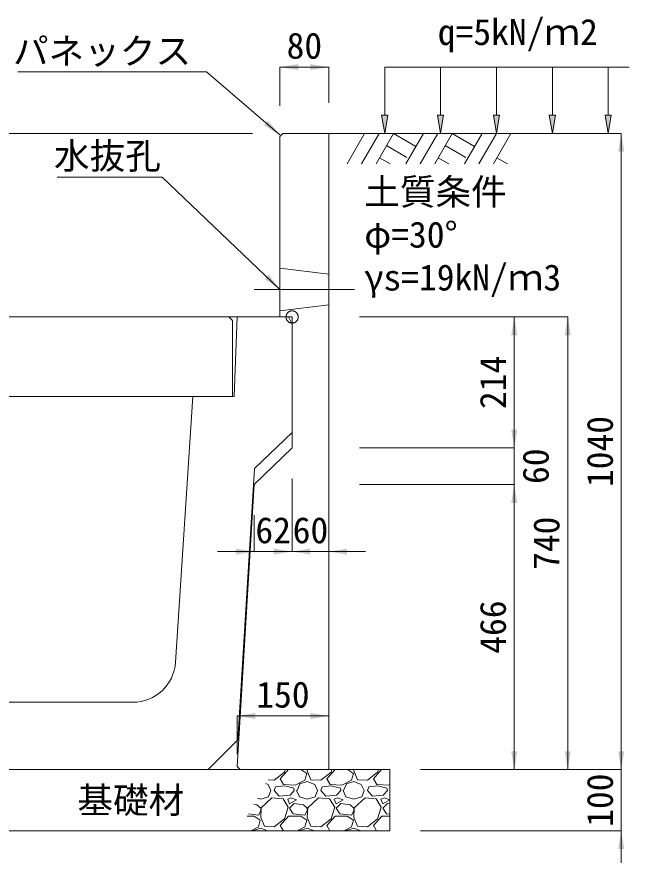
# Model space of a CAD drawing. Units: millimetres at full size, sheet at 1:40. Extents: x 206103 to 244503, y 883348 to 903496.
# Drawn here: x 229200 to 230202, y 884208 to 885579 of the extents above; entities that cross this region are included whole.
import ezdxf
from ezdxf.enums import TextEntityAlignment as Align

# ---------------------------------------------------------------- set-up
doc = ezdxf.new("R2010")
doc.units = ezdxf.units.MM
doc.header["$LTSCALE"] = 40
doc.header["$PDMODE"] = 32
doc.header["$PDSIZE"] = 20
doc.linetypes.add('DASHED', pattern=[7.5, 6, -1.5])
doc.linetypes.add('USER1', pattern=[28.575, 19.05, -3.175, 3.175, -3.175])
for name, color, linetype, lineweight in [('0_2', 7, 'Continuous', 20), ('パネックスKUR', 2, 'Continuous', 20), ('基礎材', 7, 'Continuous', 15), ('寸法線', 7, 'Continuous', 13), ('引出線', 4, 'Continuous', 13), ('本体', 2, 'Continuous', 13), ('補助線', 8, 'USER1', 13), ('ﾊｯﾁﾝｸﾞ', 7, 'Continuous', 5)]:
    doc.layers.add(name, color=color, linetype=linetype, lineweight=lineweight)
doc.layers.add('文字', color=7, linetype='Continuous')
doc.styles.add('ＭＳ ゴシック', font='')
doc.styles.get('ＭＳ ゴシック').set_extended_font_data('MS Gothic')

# ---------------------------------------------------------------- blocks, each defined once
blk = doc.blocks.new('filled_arrow')
at = {"color": 0, "linetype": 'Continuous', "lineweight": -2}
blk.add_solid([(7.5, 1.25), (0, 0), (7.5, -1.25)], dxfattribs=at)

msp = doc.modelspace()

# ---------------------------------------------------------------- hatches: boundary and pattern name
at = {"layer": '寸法線'}
for points in [[(229806.62, 885418.33), (229801.62, 885388.33), (229796.62, 885418.33)], [(229898.03, 885418.33), (229893.03, 885388.33), (229888.03, 885418.33)], [(229989.44, 885418.33), (229984.44, 885388.33), (229979.44, 885418.33)], [(230080.86, 885418.33), (230075.86, 885388.33), (230070.86, 885418.33)], [(230172.27, 885418.33), (230167.27, 885388.33), (230162.27, 885418.33)]]:
    msp.add_hatch(color=256, dxfattribs=at).paths.add_polyline_path(points)

# ---------------------------------------------------------------- linework, layer by layer
at = {"layer": '0_2'}
msp.add_line((229710.21, 885388.33), (230110.21, 885388.33), dxfattribs=at)
at = {"layer": 'パネックスKUR'}
for p, q in [((229630.21, 885383.33), (229635.21, 885388.33)), ((229630.21, 885383.33), (229630.21, 885088.33)), ((229710.21, 885388.33), (229635.21, 885388.33)), ((229710.21, 885388.33), (229710.21, 884348.33)), ((229650.21, 885088.33), (229630.21, 885088.33)), ((229650.21, 885088.33), (229650.21, 884874.33)), ((229650.21, 884874.33), (229588.21, 884814.33)), ((229588.21, 884814.33), (229560.51, 884353.32)), ((229565.21, 884348.33), (229560.51, 884353.32)), ((229710.21, 884348.33), (229565.21, 884348.33))]:
    msp.add_line(p, q, dxfattribs=at)
at = {"layer": 'パネックスKUR', "linetype": 'DASHED', "lineweight": 9}
for p, q in [((229630.21, 885168.33), (229710.21, 885158.33)), ((229630.21, 885098.33), (229710.21, 885108.33))]:
    msp.add_line(p, q, dxfattribs=at)
at = {"layer": '基礎材'}
for p, q in [((228962.71, 884348.33), (229810.09, 884348.33)), ((229810.09, 884348.33), (229810.09, 884248.33)), ((228962.71, 884248.33), (229810.09, 884248.33))]:
    msp.add_line(p, q, dxfattribs=at)
at = {"layer": '寸法線'}
for p, q in [((229630.21, 885496.88), (229710.21, 885496.88)), ((229630.21, 885433.33), (229630.21, 885496.88)), ((229710.21, 885438.33), (229710.21, 885496.88)), ((229585.21, 885388.33), (229015.21, 885388.33)), ((229760.21, 885388.33), (230188.55, 885388.33)), ((230188.55, 884348.33), (230188.55, 885388.33)), ((229580.21, 885088.33), (229015.21, 885088.33)), ((229760.21, 885088.33), (230101.05, 885088.33)), ((229760.21, 885088.33), (230013.55, 885088.33)), ((230013.55, 885088.33), (230013.55, 884874.33)), ((230101.05, 885088.33), (230101.05, 884348.33)), ((230013.55, 884934.33), (230013.55, 884754.33)), ((229760.21, 884874.33), (230013.55, 884874.33)), ((229760.21, 884874.33), (230013.55, 884874.33)), ((229650.21, 884824.33), (229650.21, 884704.74)), ((229650.21, 884824.33), (229650.21, 884704.74)), ((229710.21, 884824.33), (229710.21, 884704.74)), ((229760.21, 884814.33), (230013.55, 884814.33)), ((229760.21, 884814.33), (230013.55, 884814.33)), ((230013.55, 884814.33), (230013.55, 884348.33)), ((229588.21, 884764.33), (229588.21, 884704.74)), ((229710.21, 884704.74), (229528.21, 884704.74)), ((229590.21, 884704.74), (229770.21, 884704.74)), ((229560.21, 884436.03), (229710.21, 884436.03)), ((229560.21, 884373.33), (229560.21, 884436.03)), ((229710.21, 884373.33), (229710.21, 884436.03)), ((230188.55, 884188.33), (230188.55, 884408.33)), ((229860.09, 884348.33), (230188.55, 884348.33)), ((229860.09, 884348.33), (230101.05, 884348.33)), ((229860.09, 884348.33), (230013.55, 884348.33)), ((229860.09, 884348.33), (230188.55, 884348.33)), ((229860.09, 884248.33), (230188.55, 884248.33))]:
    msp.add_line(p, q, dxfattribs=at)
at = {"layer": '寸法線', "lineweight": 9}
for p, q in [((230201.62, 885496.88), (229801.62, 885496.88)), ((229801.62, 885418.33), (229801.62, 885496.88)), ((229893.03, 885418.33), (229893.03, 885496.88)), ((229984.44, 885418.33), (229984.44, 885496.88)), ((230075.86, 885418.33), (230075.86, 885496.88)), ((230167.27, 885418.33), (230167.27, 885496.88))]:
    msp.add_line(p, q, dxfattribs=at)
for points in [[(229806.62, 885418.33), (229801.62, 885388.33), (229796.62, 885418.33)], [(229898.03, 885418.33), (229893.03, 885388.33), (229888.03, 885418.33)], [(229989.44, 885418.33), (229984.44, 885388.33), (229979.44, 885418.33)], [(230080.86, 885418.33), (230075.86, 885388.33), (230070.86, 885418.33)], [(230172.27, 885418.33), (230167.27, 885388.33), (230162.27, 885418.33)]]:
    msp.add_lwpolyline(points, close=True, dxfattribs=at)
at = {"layer": '引出線'}
for points in [[(229630.21, 885385.83), (229510, 885489.29), (229201.75, 885489.29)], [(229630.21, 885133.33), (229437.75, 885316.78), (229266, 885316.78)]]:
    msp.add_lwpolyline(points, dxfattribs=at)
at = {"layer": '本体'}
for p, q in [((229560.21, 885088.33), (229555.21, 884958.33)), ((229560.21, 885088.33), (229644.21, 885088.33)), ((229650.21, 885076.33), (229644.21, 885088.33)), ((229650.21, 885076.33), (229650.21, 884899.33)), ((229487.71, 884958.33), (229459.46, 884523.79)), ((229487.71, 884958.33), (229555.21, 884958.33)), ((229650.21, 884899.33), (229588.71, 884840.33)), ((229588.71, 884840.33), (229561.44, 884397.06)), ((229185.8, 884458.33), (229389.61, 884458.33)), ((229512.71, 884348.33), (229561.44, 884397.06)), ((229062.71, 884348.33), (229512.71, 884348.33))]:
    msp.add_line(p, q, dxfattribs=at)
at = {"layer": '本体', "lineweight": 20}
msp.add_lwpolyline([(229022.71, 884958.33), (229022.71, 885082.33), (229028.71, 885088.33), (229546.71, 885088.33), (229552.71, 885082.33), (229552.71, 884958.33)], close=True, dxfattribs=at)
at = {"layer": '本体'}
msp.add_arc((229389.61, 884528.33), 70, 270, 356.28101, dxfattribs=at)
at = {"layer": '補助線'}
msp.add_line((229588.35, 885133.33), (229752.06, 885133.33), dxfattribs=at)
msp.add_point((229650.21, 885088.33), dxfattribs=at)
at = {"layer": 'ﾊｯﾁﾝｸﾞ', "lineweight": 9}
for p, q in [((229768.85, 885388.32), (229740.21, 885338.7)), ((229792.48, 885388.32), (229763.83, 885338.7)), ((229816.1, 885388.32), (229787.45, 885338.7)), ((229816.1, 885388.32), (229852.67, 885367.21)), ((229864.86, 885388.32), (229836.21, 885338.7)), ((229888.48, 885388.32), (229859.83, 885338.7)), ((229912.1, 885388.32), (229883.45, 885338.7)), ((229912.1, 885388.32), (229948.67, 885367.21)), ((229960.85, 885388.32), (229932.2, 885338.7)), ((229984.48, 885388.32), (229955.83, 885338.7)), ((230008.1, 885388.32), (229979.45, 885338.7)), ((229804.68, 885368.54), (229838.09, 885349.25)), ((229900.68, 885368.54), (229934.09, 885349.25)), ((229793.26, 885348.75), (229810.67, 885338.7)), ((229889.25, 885348.75), (229906.67, 885338.7)), ((229985.25, 885348.75), (230002.67, 885338.7))]:
    msp.add_line(p, q, dxfattribs=at)
at = {"layer": 'ﾊｯﾁﾝｸﾞ'}
for p, q in [((229620.86, 884331.05), (229637.63, 884344)), ((229630.77, 884333.33), (229644.27, 884348.33)), ((229637.63, 884344), (229639.01, 884348.33)), ((229664.65, 884348.33), (229674.2, 884341.71)), ((229674.2, 884341.71), (229671.16, 884331.05)), ((229675.06, 884348.33), (229674.97, 884346.29)), ((229674.97, 884346.29), (229681.06, 884331.81)), ((229697.06, 884331.05), (229713.83, 884344)), ((229706.97, 884333.33), (229720.47, 884348.33)), ((229713.83, 884344), (229715.21, 884348.33)), ((229740.85, 884348.33), (229750.4, 884341.71)), ((229750.4, 884341.71), (229747.36, 884331.05)), ((229751.26, 884348.33), (229751.17, 884346.29)), ((229751.17, 884346.29), (229757.26, 884331.81)), ((229773.26, 884331.05), (229790.03, 884344)), ((229783.17, 884333.33), (229796.67, 884348.33)), ((229790.03, 884344), (229791.41, 884348.33)), ((229607.32, 884325.55), (229610.96, 884324.19)), ((229610.77, 884331.53), (229620.86, 884331.05)), ((229610.96, 884324.19), (229615.53, 884314.28)), ((229637.63, 884321.9), (229623.15, 884320.38)), ((229636.1, 884324.19), (229630.77, 884333.33)), ((229655.15, 884322.66), (229636.1, 884324.19)), ((229652.87, 884318.09), (229637.63, 884321.9)), ((229671.16, 884331.05), (229655.15, 884322.66)), ((229658.2, 884314.28), (229662.77, 884324.95)), ((229662.77, 884324.95), (229674.97, 884328.76)), ((229674.97, 884328.76), (229687.16, 884324.19)), ((229681.06, 884331.81), (229697.06, 884331.05)), ((229687.16, 884324.19), (229691.73, 884314.28)), ((229713.83, 884321.9), (229699.35, 884320.38)), ((229712.3, 884324.19), (229706.97, 884333.33)), ((229731.35, 884322.66), (229712.3, 884324.19)), ((229729.07, 884318.09), (229713.83, 884321.9)), ((229747.36, 884331.05), (229731.35, 884322.66)), ((229734.4, 884314.28), (229738.97, 884324.95)), ((229738.97, 884324.95), (229751.17, 884328.76)), ((229751.17, 884328.76), (229763.36, 884324.19)), ((229757.26, 884331.81), (229773.26, 884331.05)), ((229763.36, 884324.19), (229767.93, 884314.28)), ((229790.03, 884321.9), (229775.55, 884320.38)), ((229788.5, 884324.19), (229783.17, 884333.33)), ((229807.55, 884322.66), (229788.5, 884324.19)), ((229805.27, 884318.09), (229790.03, 884321.9)), ((229810.09, 884323.99), (229807.55, 884322.66)), ((229611.72, 884303.61), (229615.53, 884314.28)), ((229620.86, 884314.28), (229623.15, 884320.38)), ((229629.25, 884305.14), (229620.86, 884314.28)), ((229653.63, 884314.28), (229646.77, 884306.66)), ((229653.63, 884314.28), (229652.87, 884318.09)), ((229657.44, 884314.28), (229662.01, 884303.61)), ((229687.92, 884303.61), (229691.73, 884314.28)), ((229697.06, 884314.28), (229699.35, 884320.38)), ((229705.45, 884305.14), (229697.06, 884314.28)), ((229729.83, 884314.28), (229722.97, 884306.66)), ((229729.83, 884314.28), (229729.07, 884318.09)), ((229733.64, 884314.28), (229738.21, 884303.61)), ((229764.12, 884303.61), (229767.93, 884314.28)), ((229773.26, 884314.28), (229775.55, 884320.38)), ((229781.65, 884305.14), (229773.26, 884314.28)), ((229806.03, 884314.28), (229799.17, 884306.66)), ((229806.03, 884314.28), (229805.27, 884318.09)), ((229809.84, 884314.28), (229810.09, 884313.7)), ((229593.37, 884301.39), (229598.77, 884299.8)), ((229598.77, 884299.8), (229611.72, 884303.61)), ((229617.05, 884302.09), (229599.53, 884286.09)), ((229635.34, 884300.57), (229617.05, 884302.09)), ((229646.77, 884306.66), (229629.25, 884305.14)), ((229643.72, 884286.85), (229635.34, 884300.57)), ((229648.3, 884302.09), (229642.96, 884299.8)), ((229642.96, 884299.8), (229646.01, 884292.18)), ((229646.01, 884292.18), (229657.44, 884299.04)), ((229657.44, 884299.04), (229648.3, 884302.09)), ((229662.01, 884303.61), (229674.97, 884299.8)), ((229674.97, 884299.8), (229687.92, 884303.61)), ((229693.25, 884302.09), (229675.73, 884286.09)), ((229711.54, 884300.57), (229693.25, 884302.09)), ((229722.97, 884306.66), (229705.45, 884305.14)), ((229719.92, 884286.85), (229711.54, 884300.57)), ((229724.5, 884302.09), (229719.16, 884299.8)), ((229719.16, 884299.8), (229722.21, 884292.18)), ((229722.21, 884292.18), (229733.64, 884299.04)), ((229733.64, 884299.04), (229724.5, 884302.09)), ((229738.21, 884303.61), (229751.17, 884299.8)), ((229751.17, 884299.8), (229764.12, 884303.61)), ((229769.45, 884302.09), (229751.93, 884286.09)), ((229787.74, 884300.57), (229769.45, 884302.09)), ((229799.17, 884306.66), (229781.65, 884305.14)), ((229796.12, 884286.85), (229787.74, 884300.57)), ((229800.7, 884302.09), (229795.36, 884299.8)), ((229795.36, 884299.8), (229798.41, 884292.18)), ((229798.41, 884292.18), (229809.84, 884299.04)), ((229809.84, 884299.04), (229800.7, 884302.09)), ((229592.67, 884290.66), (229587.61, 884291.42)), ((229598.77, 884285.33), (229592.67, 884290.66)), ((229594.96, 884273.9), (229598.77, 884280.75)), ((229599.53, 884286.09), (229598.77, 884270.09)), ((229598.77, 884280.75), (229598.77, 884285.33)), ((229637.63, 884267.8), (229643.72, 884286.85)), ((229653.63, 884292.95), (229646.01, 884285.33)), ((229646.01, 884285.33), (229652.11, 884276.18)), ((229668.87, 884290.66), (229653.63, 884292.95)), ((229674.97, 884285.33), (229668.87, 884290.66)), ((229671.16, 884273.9), (229674.97, 884280.75)), ((229675.73, 884286.09), (229674.97, 884270.09)), ((229674.97, 884280.75), (229674.97, 884285.33)), ((229713.83, 884267.8), (229719.92, 884286.85)), ((229729.83, 884292.95), (229722.21, 884285.33)), ((229722.21, 884285.33), (229728.31, 884276.18)), ((229745.07, 884290.66), (229729.83, 884292.95)), ((229751.17, 884285.33), (229745.07, 884290.66)), ((229747.36, 884273.9), (229751.17, 884280.75)), ((229751.93, 884286.09), (229751.17, 884270.09)), ((229751.17, 884280.75), (229751.17, 884285.33)), ((229790.03, 884267.8), (229796.12, 884286.85)), ((229806.03, 884292.95), (229798.41, 884285.33)), ((229798.41, 884285.33), (229804.51, 884276.18)), ((229810.09, 884292.34), (229806.03, 884292.95)), ((229576.62, 884272.37), (229588.1, 884272.37)), ((229578.63, 884275.86), (229594.96, 884273.9)), ((229588.1, 884272.37), (229598, 884265.51)), ((229598.77, 884270.09), (229604.86, 884255.61)), ((229620.86, 884254.85), (229637.63, 884267.8)), ((229630.77, 884257.13), (229644.49, 884272.37)), ((229644.49, 884272.37), (229664.3, 884272.37)), ((229652.11, 884276.18), (229671.16, 884273.9)), ((229664.3, 884272.37), (229674.2, 884265.51)), ((229674.97, 884270.09), (229681.06, 884255.61)), ((229697.06, 884254.85), (229713.83, 884267.8)), ((229706.97, 884257.13), (229720.69, 884272.37)), ((229720.69, 884272.37), (229740.5, 884272.37)), ((229728.31, 884276.18), (229747.36, 884273.9)), ((229740.5, 884272.37), (229750.4, 884265.51)), ((229751.17, 884270.09), (229757.26, 884255.61)), ((229773.26, 884254.85), (229790.03, 884267.8)), ((229783.17, 884257.13), (229796.89, 884272.37)), ((229796.89, 884272.37), (229810.09, 884272.37)), ((229804.51, 884276.18), (229810.09, 884275.51)), ((229594.96, 884254.85), (229582.52, 884248.33)), ((229586.57, 884248.75), (229598.77, 884252.56)), ((229598, 884265.51), (229594.96, 884254.85)), ((229598.77, 884252.56), (229610.05, 884248.33)), ((229604.86, 884255.61), (229620.86, 884254.85)), ((229635.91, 884248.33), (229630.77, 884257.13)), ((229671.16, 884254.85), (229658.72, 884248.33)), ((229662.77, 884248.75), (229674.97, 884252.56)), ((229674.2, 884265.51), (229671.16, 884254.85)), ((229674.97, 884252.56), (229686.25, 884248.33)), ((229681.06, 884255.61), (229697.06, 884254.85)), ((229712.11, 884248.33), (229706.97, 884257.13)), ((229747.36, 884254.85), (229734.92, 884248.33)), ((229738.97, 884248.75), (229751.17, 884252.56)), ((229750.4, 884265.51), (229747.36, 884254.85)), ((229751.17, 884252.56), (229762.45, 884248.33)), ((229757.26, 884255.61), (229773.26, 884254.85)), ((229788.31, 884248.33), (229783.17, 884257.13)), ((229586.4, 884248.33), (229586.57, 884248.75)), ((229662.6, 884248.33), (229662.77, 884248.75)), ((229738.8, 884248.33), (229738.97, 884248.75))]:
    msp.add_line(p, q, dxfattribs=at)

# ---------------------------------------------------------------- block references
at = {"layer": '寸法線', "xscale": 4, "yscale": 4}
for p in [(229630.21, 885496.88), (229650.21, 884704.74), (229710.21, 884704.74), (229560.21, 884436.03)]:
    msp.add_blockref('filled_arrow', p, dxfattribs=at)
for p, rotation in [((229710.21, 885496.88), 180), ((230188.55, 885388.33), 270), ((230013.55, 885088.33), 270), ((230101.05, 885088.33), 270), ((230013.55, 884874.33), 90), ((230013.55, 884874.33), 90), ((230013.55, 884814.33), 270), ((230013.55, 884814.33), 270), ((229588.21, 884704.74), 180), ((229650.21, 884704.74), 180), ((229710.21, 884436.03), 180), ((230013.55, 884348.33), 90), ((230101.05, 884348.33), 90), ((230188.55, 884348.33), 90), ((230188.55, 884348.33), 90), ((230188.55, 884248.33), 270)]:
    msp.add_blockref('filled_arrow', p, dxfattribs=dict(at, rotation=rotation))
at = {"layer": '引出線', "xscale": 4, "yscale": 4}
for p, rotation in [((229630.21, 885385.83), 139.3), ((229630.21, 885133.33), 136.4)]:
    msp.add_blockref('filled_arrow', p, dxfattribs=dict(at, rotation=rotation))

# ---------------------------------------------------------------- texts
at = {"layer": '寸法線', "style": 'ＭＳ ゴシック'}
for s, p in [('80', (229670.21, 885531.88)), ('62', (229619.21, 884739.74)), ('60', (229680.21, 884739.74)), ('150', (229635.21, 884471.03))]:
    msp.add_text(s, height=42.72, dxfattribs=at).set_placement(p, align=Align.MIDDLE_CENTER)
for s, p in [('土質条件', (229768.17, 885314.34)), ('φ=30°', (229768.17, 885244.34)), ('γs=19kN/ｍ3', (229768.17, 885174.34))]:
    msp.add_text(s, height=42.72, dxfattribs=at).set_placement(p, align=Align.TOP_LEFT)
for s, p in [('214', (229978.55, 884981.33)), ('1040', (230153.55, 884868.33)), ('60', (230048.55, 884844.33)), ('740', (230066.05, 884718.33)), ('466', (229978.55, 884581.33)), ('100', (230153.55, 884298.33))]:
    msp.add_text(s, height=42.72, rotation=90, dxfattribs=at).set_placement(p, align=Align.MIDDLE_CENTER)
at = {"layer": '引出線', "style": 'ＭＳ ゴシック'}
for s, p in [('パネックス', (229485, 885544.43)), ('水抜孔', (229435.5, 885373.06))]:
    msp.add_text(s, height=42.72, dxfattribs=at).set_placement(p, align=Align.TOP_RIGHT)
at = {"layer": '文字', "style": 'ＭＳ ゴシック'}
msp.add_text('q=5kN/ｍ2', height=42.72, dxfattribs=at).set_placement((229888.51, 885520.15), align=Align.BOTTOM_LEFT)
msp.add_text('基礎材', height=42.72, dxfattribs=at).set_placement((229386.4, 884298.33), align=Align.MIDDLE_CENTER)

doc.saveas('drawing.dxf')
